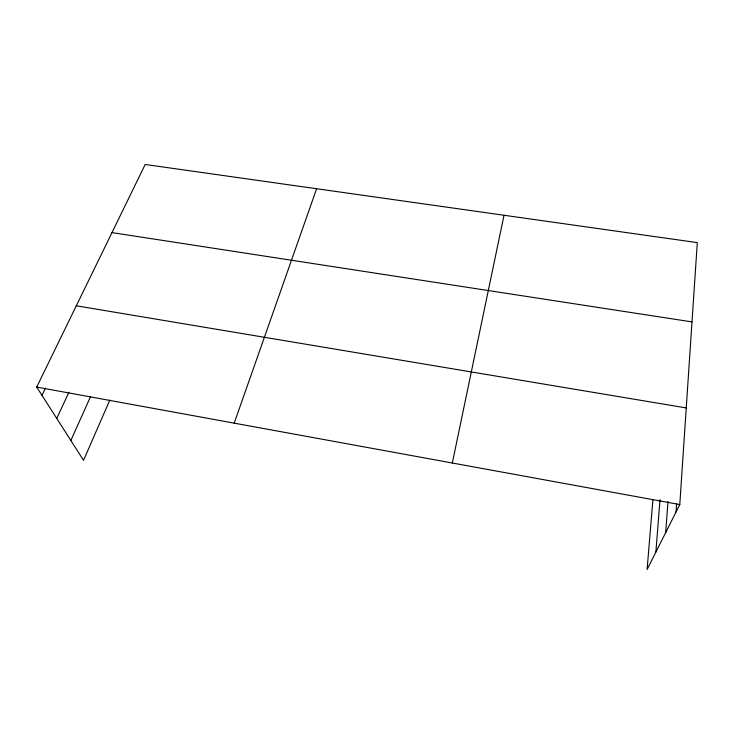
<?xml version="1.0" encoding="UTF-8"?>
<svg xmlns="http://www.w3.org/2000/svg" width="734" height="734" viewBox="0 0 734 734"><rect width="100%" height="100%" fill="white"/><g stroke="black" fill="none" stroke-linecap="round" stroke-linejoin="round"><path stroke-width="1.1" d="M652.911 499.707L647.094 569.529L679.785 504.561L697.3 242.615L145.194 164.471L36.7 387.075L83.529 460.328L109.825 400.085M676.06 511.956L676.61 503.955M665.683 532.581L667.986 501.505M655.875 552.087L660.013 499.68M452.318 463.007L504.01 215.255M234.201 423.16L316.62 188.73M70.84 440.473L90.649 396.424M56.747 418.435L68.932 392.222M41.966 395.323L45.444 388.093M111.981 232.605L691.997 321.905M76.318 305.784L686.244 407.939M36.7 387.075L679.785 504.561"/></g></svg>
